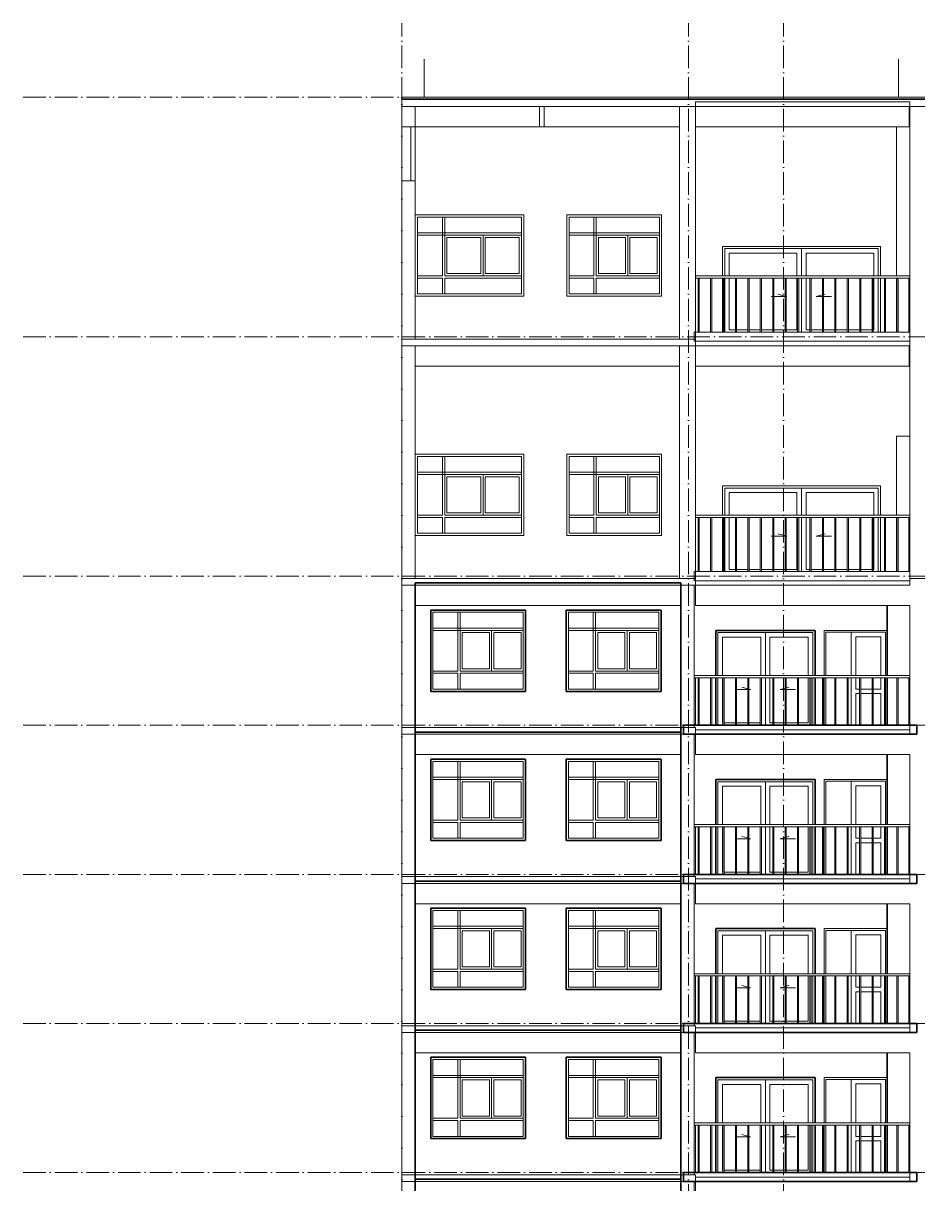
# Model space of a CAD drawing. Header units: millimetres. Extents: x -8482 to 130249, y -7482 to 93550.
# Drawn here: x -8382 to 11425, y 67850 to 93540 of the extents above; entities that cross this region are included whole.
import ezdxf

# ---------------------------------------------------------------- set-up
doc = ezdxf.new("R2010")
doc.units = ezdxf.units.MM
doc.linetypes.add('Grid Line', pattern=[14, 10, -2, 0, -2])
for name, color, linetype, lineweight in [('CUA', 31, 'Continuous', 9), ('NET CAT', 3, 'Continuous', 5), ('NET CATConcrete', 3, 'Continuous', 5), ('NET THAY 1', 41, 'Continuous', 5), ('NET THAY 2', 55, 'Continuous', 5), ('NET-THAY', 2, 'Continuous', 9), ('TRUC', 225, 'Continuous', 5)]:
    doc.layers.add(name, color=color, linetype=linetype, lineweight=lineweight)

# ---------------------------------------------------------------- blocks, each defined once
blk = doc.blocks.new('X-PHONG NGU 2 - X-PHONG NGU 2400-435560-MẶT ĐỨNG TRỤC A-Q')
at = {"layer": 'CUA', "color": 7}
for p, q in [((300, 84000), (300, 82200)), ((2700, 84000), (300, 84000)), ((350, 83950), (2650, 83950)), ((350, 82250), (350, 83950)), ((950, 83950), (900, 83950)), ((900, 83950), (900, 82650)), ((950, 82650), (950, 83950)), ((2650, 83950), (2650, 82250)), ((2700, 82200), (2700, 84000)), ((2650, 83600), (350, 83600)), ((350, 83600), (350, 83550)), ((350, 83550), (2650, 83550)), ((1800, 83550), (950, 83550)), ((950, 83550), (950, 82650)), ((1000, 82700), (1000, 83500)), ((1000, 83500), (1750, 83500)), ((1750, 83500), (1750, 82700)), ((1800, 82650), (1800, 83550)), ((1850, 83500), (2600, 83500)), ((1850, 82700), (1850, 83500)), ((2600, 83500), (2600, 82700)), ((2650, 83550), (2650, 83600)), ((900, 82650), (350, 82650)), ((350, 82650), (350, 82600)), ((350, 82600), (900, 82600)), ((900, 82600), (900, 82250)), ((2650, 82650), (950, 82650)), ((950, 82650), (1800, 82650)), ((950, 82250), (950, 82600)), ((950, 82600), (2650, 82600)), ((1750, 82700), (1000, 82700)), ((2600, 82700), (1850, 82700)), ((2650, 82600), (2650, 82650)), ((2650, 82250), (350, 82250)), ((900, 82250), (950, 82250)), ((300, 82200), (2700, 82200))]:
    blk.add_line(p, q, dxfattribs=at)
blk = doc.blocks.new('X-PHONG NGU 2 - X-PHONG NGU 2_Recovery_-378306-MẶT ĐỨNG TRỤC A-Q')
at = {"layer": 'CUA', "color": 7}
for p, q in [((3653, 84000), (3653, 82200)), ((5753, 84000), (3653, 84000)), ((3703, 83950), (5703, 83950)), ((3703, 82250), (3703, 83950)), ((4303, 83950), (4253, 83950)), ((4253, 83950), (4253, 82650)), ((4303, 82650), (4303, 83950)), ((5703, 83950), (5703, 82250)), ((5753, 82200), (5753, 84000)), ((5703, 83600), (3703, 83600)), ((3703, 83600), (3703, 83550)), ((3703, 83550), (5703, 83550)), ((5003, 83550), (4303, 83550)), ((4303, 83550), (4303, 82650)), ((4353, 82700), (4353, 83500)), ((4353, 83500), (4953, 83500)), ((4953, 83500), (4953, 82700)), ((5003, 82650), (5003, 83550)), ((5053, 83500), (5653, 83500)), ((5053, 82700), (5053, 83500)), ((5653, 83500), (5653, 82700)), ((5703, 83550), (5703, 83600)), ((4253, 82650), (3703, 82650)), ((3703, 82650), (3703, 82600)), ((3703, 82600), (4253, 82600)), ((4253, 82600), (4253, 82250)), ((5703, 82650), (4303, 82650)), ((4303, 82650), (5003, 82650)), ((4303, 82250), (4303, 82600)), ((4303, 82600), (5703, 82600)), ((4953, 82700), (4353, 82700)), ((5653, 82700), (5053, 82700)), ((5703, 82600), (5703, 82650)), ((5703, 82250), (3703, 82250)), ((4253, 82250), (4303, 82250)), ((3653, 82200), (5753, 82200))]:
    blk.add_line(p, q, dxfattribs=at)
blk = doc.blocks.new('CUA LO GIA _LUA_ - CUA LO GIA _LUA_ 3500-588156-MẶT ĐỨNG TRỤC A-Q')
at = {"layer": 'CUA', "color": 7}
for p, q in [((10600, 83300), (7100, 83300)), ((7100, 82650), (7100, 83300)), ((8850, 83250), (7150, 83250)), ((7150, 82650), (7150, 83250)), ((7150, 83250), (7150, 82650)), ((7150, 83250), (10550, 83250)), ((8850, 83250), (8850, 82650)), ((10550, 82650), (10550, 83250)), ((10600, 83300), (10600, 82650)), ((7250, 83150), (7250, 82650)), ((7250, 83150), (8750, 83150)), ((8750, 82650), (8750, 83150)), ((8950, 83150), (10450, 83150)), ((8950, 83150), (8950, 82650)), ((10450, 82650), (10450, 83150)), ((7100, 81400), (7100, 82600)), ((7150, 81400), (7150, 82600)), ((7150, 82600), (7150, 81400)), ((7250, 82600), (7250, 81450)), ((8750, 81450), (8750, 82600)), ((8850, 82600), (8850, 81400)), ((8950, 82600), (8950, 81450)), ((10450, 81450), (10450, 82600)), ((10550, 81400), (10550, 82600)), ((10600, 82600), (10600, 81400)), ((8488, 82198), (8329, 82240)), ((9178, 82189), (9313, 82225)), ((9338, 82231), (9371, 82240)), ((8182, 82189), (8213, 82189)), ((8238, 82189), (8488, 82189)), ((8522, 82189), (8513, 82191)), ((8513, 82189), (8522, 82189)), ((9313, 82189), (9178, 82189)), ((9518, 82189), (9338, 82189)), ((7250, 81450), (7388, 81450)), ((7413, 81450), (7663, 81450)), ((7688, 81450), (7938, 81450)), ((7963, 81450), (8213, 81450)), ((8238, 81450), (8488, 81450)), ((8513, 81450), (8750, 81450)), ((8950, 81450), (9038, 81450)), ((9063, 81450), (9313, 81450)), ((9338, 81450), (9588, 81450)), ((9613, 81450), (9863, 81450)), ((9888, 81450), (10138, 81450)), ((10163, 81450), (10413, 81450)), ((10438, 81450), (10450, 81450))]:
    blk.add_line(p, q, dxfattribs=at)
blk = doc.blocks.new('Railing - 25mm-666288-MẶT ĐỨNG TRỤC A-Q')
at = {"layer": 'NET THAY 2', "color": 10}
for p, q in [((6563, 81400), (6563, 82600)), ((6588, 82600), (6588, 81400))]:
    blk.add_line(p, q, dxfattribs=at)
blk = doc.blocks.new('Railing - 25mm-V305-MẶT ĐỨNG TRỤC A-Q')
at = {"layer": 'NET THAY 2', "color": 10}
blk.add_line((11225, 81400), (11225, 82600), dxfattribs=at)
blk = doc.blocks.new('Railing - Railing-463407-MẶT ĐỨNG TRỤC A-Q')
for name, p in [('Railing - 25mm-666288-MẶT ĐỨNG TRỤC A-Q', (0, 0)), ('Railing - 25mm-666288-MẶT ĐỨNG TRỤC A-Q', (275, 0)), ('Railing - 25mm-666288-MẶT ĐỨNG TRỤC A-Q', (550, 0)), ('Railing - 25mm-666288-MẶT ĐỨNG TRỤC A-Q', (825, 0)), ('Railing - 25mm-666288-MẶT ĐỨNG TRỤC A-Q', (1100, 0)), ('Railing - 25mm-666288-MẶT ĐỨNG TRỤC A-Q', (1375, 0)), ('Railing - 25mm-666288-MẶT ĐỨNG TRỤC A-Q', (1650, 0)), ('Railing - 25mm-666288-MẶT ĐỨNG TRỤC A-Q', (1925, 0)), ('Railing - 25mm-666288-MẶT ĐỨNG TRỤC A-Q', (2200, 0)), ('Railing - 25mm-666288-MẶT ĐỨNG TRỤC A-Q', (2475, 0)), ('Railing - 25mm-666288-MẶT ĐỨNG TRỤC A-Q', (2750, 0)), ('Railing - 25mm-666288-MẶT ĐỨNG TRỤC A-Q', (3025, 0)), ('Railing - 25mm-666288-MẶT ĐỨNG TRỤC A-Q', (3300, 0)), ('Railing - 25mm-666288-MẶT ĐỨNG TRỤC A-Q', (3575, 0)), ('Railing - 25mm-666288-MẶT ĐỨNG TRỤC A-Q', (3850, 0)), ('Railing - 25mm-666288-MẶT ĐỨNG TRỤC A-Q', (4125, 0)), ('Railing - 25mm-666288-MẶT ĐỨNG TRỤC A-Q', (4400, 0)), ('Railing - 25mm-V305-MẶT ĐỨNG TRỤC A-Q', (0, 0))]:
    blk.add_blockref(name, p)
blk = doc.blocks.new('Top Rail Type - Top Rail_Internal_-463617-MẶT ĐỨNG TRỤC A-Q')
at = {"layer": 'NET THAY 1', "color": 10}
for p, q in [((11250, 82650), (6500, 82650)), ((6500, 82600), (11250, 82600))]:
    blk.add_line(p, q, dxfattribs=at)
blk = doc.blocks.new('Railing - Railing-631997-MẶT ĐỨNG TRỤC A-Q')
for name, p in [('Railing - 25mm-666288-MẶT ĐỨNG TRỤC A-Q', (0, 5300)), ('Railing - 25mm-666288-MẶT ĐỨNG TRỤC A-Q', (275, 5300)), ('Railing - 25mm-666288-MẶT ĐỨNG TRỤC A-Q', (550, 5300)), ('Railing - 25mm-666288-MẶT ĐỨNG TRỤC A-Q', (825, 5300)), ('Railing - 25mm-666288-MẶT ĐỨNG TRỤC A-Q', (1100, 5300)), ('Railing - 25mm-666288-MẶT ĐỨNG TRỤC A-Q', (1375, 5300)), ('Railing - 25mm-666288-MẶT ĐỨNG TRỤC A-Q', (1650, 5300)), ('Railing - 25mm-666288-MẶT ĐỨNG TRỤC A-Q', (1925, 5300)), ('Railing - 25mm-666288-MẶT ĐỨNG TRỤC A-Q', (2200, 5300)), ('Railing - 25mm-666288-MẶT ĐỨNG TRỤC A-Q', (2475, 5300)), ('Railing - 25mm-666288-MẶT ĐỨNG TRỤC A-Q', (2750, 5300)), ('Railing - 25mm-666288-MẶT ĐỨNG TRỤC A-Q', (3025, 5300)), ('Railing - 25mm-666288-MẶT ĐỨNG TRỤC A-Q', (3300, 5300)), ('Railing - 25mm-666288-MẶT ĐỨNG TRỤC A-Q', (3575, 5300)), ('Railing - 25mm-666288-MẶT ĐỨNG TRỤC A-Q', (3850, 5300)), ('Railing - 25mm-666288-MẶT ĐỨNG TRỤC A-Q', (4125, 5300)), ('Railing - 25mm-666288-MẶT ĐỨNG TRỤC A-Q', (4400, 5300)), ('Railing - 25mm-V305-MẶT ĐỨNG TRỤC A-Q', (0, 5300))]:
    blk.add_blockref(name, p)
blk = doc.blocks.new('Top Rail Type - Top Rail_Internal_-631998-MẶT ĐỨNG TRỤC A-Q')
at = {"layer": 'NET THAY 1', "color": 10}
for p, q in [((11250, 87950), (6500, 87950)), ((6500, 87900), (11250, 87900))]:
    blk.add_line(p, q, dxfattribs=at)
blk = doc.blocks.new('ALC1807-ASCENT PLAZA-TANG 23_rvt-1-MẶT ĐỨNG TRỤC A-Q')
at = {"layer": 'NET-THAY', "color": 250, "lineweight": 15}
for p, q in [((497, 91900), (497, 92745)), ((10997, 92745), (10997, 91900)), ((497, 91850), (497, 91865)), ((10997, 91865), (10997, 91850)), ((3050, 91250), (3050, 91700)), ((3150, 91700), (3150, 91250)), ((0, 90050), (0, 91250)), ((200, 91250), (0, 91250)), ((200, 91250), (200, 90050)), ((300, 91250), (300, 89300)), ((6150, 91250), (300, 91250)), ((6150, 86550), (6150, 91250)), ((10950, 87950), (10950, 91250)), ((300, 89300), (2700, 89300)), ((2700, 89300), (2700, 87500)), ((3653, 87500), (3653, 89300)), ((3653, 89300), (5753, 89300)), ((5753, 89300), (5753, 87500)), ((7100, 87950), (7100, 88600)), ((7100, 88600), (10600, 88600)), ((10600, 88600), (10600, 87950)), ((7100, 86700), (7100, 87900)), ((10600, 87900), (10600, 86700)), ((10950, 86700), (10950, 87900)), ((2700, 87500), (300, 87500)), ((300, 87500), (300, 86550)), ((5753, 87500), (3653, 87500)), ((11250, 86700), (6475, 86700)), ((6475, 86700), (6475, 86500)), ((11250, 86500), (11250, 86700)), ((300, 86550), (6150, 86550)), ((6475, 86500), (11250, 86500)), ((11250, 84400), (11250, 86400)), ((300, 85950), (300, 84000)), ((6150, 85950), (300, 85950)), ((6150, 81250), (6150, 85950)), ((10950, 82650), (10950, 84400)), ((10950, 84400), (11050, 84400)), ((11250, 84400), (11050, 84400)), ((300, 84000), (2700, 84000)), ((2700, 84000), (2700, 82200)), ((3653, 82200), (3653, 84000)), ((3653, 84000), (5753, 84000)), ((5753, 84000), (5753, 82200)), ((7100, 82650), (7100, 83300)), ((7100, 83300), (10600, 83300)), ((10600, 83300), (10600, 82650)), ((7100, 81400), (7100, 82600)), ((10600, 82600), (10600, 81400)), ((10950, 81400), (10950, 82600)), ((2700, 82200), (300, 82200)), ((300, 82200), (300, 81250)), ((5753, 82200), (3653, 82200)), ((300, 81250), (6150, 81250)), ((11250, 81400), (6475, 81400)), ((6475, 81400), (6475, 81200)), ((6475, 81200), (11250, 81200)), ((11250, 81200), (11250, 81400))]:
    blk.add_line(p, q, dxfattribs=at)
at = {"layer": 'NET-THAY', "color": 7}
for p, q in [((-3, 91900), (0, 91900)), ((-3, 91900), (-3, 91865)), ((0, 91865), (-3, 91865)), ((0, 91900), (11600, 91900)), ((0, 91900), (0, 91865)), ((11600, 91865), (0, 91865))]:
    blk.add_line(p, q, dxfattribs=at)
at = {"color": 250, "lineweight": 15}
for name, p in [('X-PHONG NGU 2 - X-PHONG NGU 2400-435560-MẶT ĐỨNG TRỤC A-Q', (0, 5300)), ('X-PHONG NGU 2 - X-PHONG NGU 2_Recovery_-378306-MẶT ĐỨNG TRỤC A-Q', (0, 5300)), ('CUA LO GIA _LUA_ - CUA LO GIA _LUA_ 3500-588156-MẶT ĐỨNG TRỤC A-Q', (0, 5300)), ('Top Rail Type - Top Rail_Internal_-631998-MẶT ĐỨNG TRỤC A-Q', (0, 0)), ('Railing - Railing-631997-MẶT ĐỨNG TRỤC A-Q', (0, 0)), ('X-PHONG NGU 2 - X-PHONG NGU 2400-435560-MẶT ĐỨNG TRỤC A-Q', (0, 0)), ('X-PHONG NGU 2 - X-PHONG NGU 2_Recovery_-378306-MẶT ĐỨNG TRỤC A-Q', (0, 0)), ('CUA LO GIA _LUA_ - CUA LO GIA _LUA_ 3500-588156-MẶT ĐỨNG TRỤC A-Q', (0, 0)), ('Top Rail Type - Top Rail_Internal_-463617-MẶT ĐỨNG TRỤC A-Q', (0, 0)), ('Railing - Railing-463407-MẶT ĐỨNG TRỤC A-Q', (0, 0))]:
    blk.add_blockref(name, p, dxfattribs=at)
blk = doc.blocks.new('ALC1807-ASCENT PLAZA-TANG DIEN HINH-TANG 5_rvt-14-MẶT ĐỨNG TRỤC A-Q')
at = {"layer": 'NET-THAY', "color": 50, "lineweight": 35}
for p, q in [((6175, 67950), (300, 67950)), ((300, 67950), (300, 64650)), ((6175, 64650), (6175, 67950))]:
    blk.add_line(p, q, dxfattribs=at)
blk = doc.blocks.new('Railing - 25mm-77671-MẶT ĐỨNG TRỤC A-Q')
at = {"layer": 'NET THAY 2', "color": 90, "lineweight": 9}
for p, q in [((6562, 21900), (6562, 22950)), ((6587, 22950), (6587, 21900))]:
    blk.add_line(p, q, dxfattribs=at)
blk = doc.blocks.new('Railing - 25mm-V296-MẶT ĐỨNG TRỤC A-Q')
at = {"layer": 'NET THAY 2', "color": 90, "lineweight": 9}
blk.add_line((6500, 22950), (6500, 21900), dxfattribs=at)
blk = doc.blocks.new('Railing - 25mm-V297-MẶT ĐỨNG TRỤC A-Q')
at = {"layer": 'NET THAY 2', "color": 90, "lineweight": 9}
blk.add_line((11225, 21900), (11225, 22950), dxfattribs=at)
blk = doc.blocks.new('Railing - Railing-V310-MẶT ĐỨNG TRỤC A-Q')
for name, p in [('Railing - 25mm-V296-MẶT ĐỨNG TRỤC A-Q', (0, 3300)), ('Railing - 25mm-77671-MẶT ĐỨNG TRỤC A-Q', (0, 3300)), ('Railing - 25mm-77671-MẶT ĐỨNG TRỤC A-Q', (275, 3300)), ('Railing - 25mm-77671-MẶT ĐỨNG TRỤC A-Q', (550, 3300)), ('Railing - 25mm-77671-MẶT ĐỨNG TRỤC A-Q', (825, 3300)), ('Railing - 25mm-77671-MẶT ĐỨNG TRỤC A-Q', (1100, 3300)), ('Railing - 25mm-77671-MẶT ĐỨNG TRỤC A-Q', (1375, 3300)), ('Railing - 25mm-77671-MẶT ĐỨNG TRỤC A-Q', (1650, 3300)), ('Railing - 25mm-77671-MẶT ĐỨNG TRỤC A-Q', (1925, 3300)), ('Railing - 25mm-77671-MẶT ĐỨNG TRỤC A-Q', (2200, 3300)), ('Railing - 25mm-77671-MẶT ĐỨNG TRỤC A-Q', (2475, 3300)), ('Railing - 25mm-77671-MẶT ĐỨNG TRỤC A-Q', (2750, 3300)), ('Railing - 25mm-77671-MẶT ĐỨNG TRỤC A-Q', (3025, 3300)), ('Railing - 25mm-77671-MẶT ĐỨNG TRỤC A-Q', (3300, 3300)), ('Railing - 25mm-77671-MẶT ĐỨNG TRỤC A-Q', (3575, 3300)), ('Railing - 25mm-77671-MẶT ĐỨNG TRỤC A-Q', (3850, 3300)), ('Railing - 25mm-77671-MẶT ĐỨNG TRỤC A-Q', (4125, 3300)), ('Railing - 25mm-77671-MẶT ĐỨNG TRỤC A-Q', (4400, 3300)), ('Railing - 25mm-V297-MẶT ĐỨNG TRỤC A-Q', (0, 3300))]:
    blk.add_blockref(name, p)
blk = doc.blocks.new('Top Rail Type - Top Rail_Internal_-4653-MẶT ĐỨNG TRỤC A-Q')
at = {"layer": 'NET THAY 1', "color": 90, "lineweight": 9}
for p, q in [((11250, 23000), (6475, 23000)), ((6475, 22950), (11250, 22950))]:
    blk.add_line(p, q, dxfattribs=at)
blk = doc.blocks.new('CUA SAN PHOI LUA - CUA SAN PHOI LUA-163518-MẶT ĐỨNG TRỤC A-Q')
at = {"layer": 'CUA', "color": 90}
for p, q in [((9350, 24000), (9350, 23000)), ((10750, 24000), (9350, 24000)), ((9390, 23960), (9390, 23000)), ((9390, 23960), (10710, 23960)), ((9950, 23000), (9950, 23960)), ((10710, 23960), (10710, 23000)), ((10050, 23860), (10610, 23860)), ((10050, 23860), (10050, 23000)), ((10610, 23000), (10610, 23860)), ((9350, 22950), (9350, 21900)), ((9390, 22950), (9390, 21900)), ((9950, 21900), (9950, 22950)), ((10050, 22950), (10050, 22700)), ((10610, 22700), (10610, 22950)), ((10050, 22700), (10137, 22700)), ((10162, 22700), (10412, 22700)), ((10437, 22700), (10610, 22700)), ((10050, 22600), (10050, 21900)), ((10137, 22600), (10050, 22600)), ((10412, 22600), (10162, 22600)), ((10610, 22600), (10437, 22600)), ((10610, 21900), (10610, 22600))]:
    blk.add_line(p, q, dxfattribs=at)
blk = doc.blocks.new('X-PHONG NGU 2 - X-PHONG NGU 2_Recovery_-60158-MẶT ĐỨNG TRỤC A-Q')
at = {"layer": 'CUA', "color": 90}
for p, q in [((640, 24450), (640, 22650)), ((2740, 24450), (640, 24450)), ((2740, 22650), (2740, 24450)), ((690, 24400), (2690, 24400)), ((690, 22700), (690, 24400)), ((1290, 24400), (1240, 24400)), ((1240, 24400), (1240, 23100)), ((1290, 23100), (1290, 24400)), ((2690, 24400), (2690, 22700)), ((2690, 24050), (690, 24050)), ((690, 24050), (690, 24000)), ((690, 24000), (2690, 24000)), ((1990, 24000), (1290, 24000)), ((1290, 24000), (1290, 23100)), ((1340, 23150), (1340, 23950)), ((1340, 23950), (1940, 23950)), ((1940, 23950), (1940, 23150)), ((1990, 23100), (1990, 24000)), ((2040, 23950), (2640, 23950)), ((2040, 23150), (2040, 23950)), ((2640, 23950), (2640, 23150)), ((2690, 24000), (2690, 24050)), ((1940, 23150), (1340, 23150)), ((2640, 23150), (2040, 23150)), ((1240, 23100), (690, 23100)), ((690, 23100), (690, 23050)), ((690, 23050), (1240, 23050)), ((1240, 23050), (1240, 22700)), ((2690, 23100), (1290, 23100)), ((1290, 23100), (1990, 23100)), ((1290, 22700), (1290, 23050)), ((1290, 23050), (2690, 23050)), ((2690, 23050), (2690, 23100)), ((640, 22650), (2740, 22650)), ((2690, 22700), (690, 22700)), ((1240, 22700), (1290, 22700))]:
    blk.add_line(p, q, dxfattribs=at)
blk = doc.blocks.new('CUA LO GIA _LUA_ - CUA LO GIA _LUA_-78615-MẶT ĐỨNG TRỤC A-Q')
at = {"layer": 'CUA', "color": 90}
for p, q in [((9150, 24000), (6950, 24000)), ((6950, 23000), (6950, 24000)), ((8050, 23950), (7000, 23950)), ((7000, 23000), (7000, 23950)), ((7000, 23950), (7000, 23000)), ((7000, 23950), (9100, 23950)), ((8050, 23950), (8050, 23000)), ((9100, 23000), (9100, 23950)), ((9150, 24000), (9150, 23000)), ((7100, 23850), (7100, 23000)), ((7100, 23850), (7950, 23850)), ((7950, 23000), (7950, 23850)), ((8150, 23850), (9000, 23850)), ((8150, 23850), (8150, 23000)), ((9000, 23000), (9000, 23850)), ((6950, 21900), (6950, 22950)), ((7000, 21900), (7000, 22950)), ((7000, 22950), (7000, 21900)), ((7100, 22950), (7100, 21950)), ((8050, 22950), (8050, 21900)), ((8150, 22950), (8150, 21950)), ((9000, 21950), (9000, 22950)), ((9100, 21900), (9100, 22950)), ((9150, 22950), (9150, 21900)), ((7382, 22689), (7387, 22689)), ((7412, 22689), (7662, 22689)), ((7662, 22705), (7529, 22740)), ((7722, 22689), (7687, 22698)), ((7687, 22689), (7722, 22689)), ((8378, 22689), (8487, 22718)), ((8487, 22689), (8378, 22689)), ((8512, 22725), (8571, 22740)), ((8718, 22689), (8512, 22689)), ((7100, 21950), (7112, 21950)), ((7137, 21950), (7387, 21950)), ((7412, 21950), (7662, 21950)), ((7687, 21950), (7937, 21950)), ((8150, 21950), (8212, 21950)), ((8237, 21950), (8487, 21950)), ((8512, 21950), (8762, 21950)), ((8787, 21950), (9000, 21950))]:
    blk.add_line(p, q, dxfattribs=at)
blk = doc.blocks.new('ALC1807-ASCENT PLAZA-TANG DIEN HINH-TANG 5_rvt-15-MẶT ĐỨNG TRỤC A-Q')
at = {"layer": 'NET-THAY', "color": 50, "lineweight": 35}
for p, q in [((6175, 71250), (300, 71250)), ((300, 71250), (300, 67950)), ((6175, 67950), (6175, 71250)), ((640, 68850), (640, 70650)), ((640, 70650), (2740, 70650)), ((2740, 70650), (2740, 68850)), ((3640, 68850), (3640, 70650)), ((3640, 70650), (5740, 70650)), ((5740, 70650), (5740, 68850)), ((10750, 69200), (10750, 70750)), ((6950, 69200), (6950, 70200)), ((6950, 70200), (9150, 70200)), ((9150, 70200), (9150, 69200)), ((6950, 68100), (6950, 69150)), ((9150, 69150), (9150, 68100)), ((10750, 68100), (10750, 69150)), ((2740, 68850), (640, 68850)), ((5740, 68850), (3640, 68850)), ((11400, 68100), (6240, 68100)), ((6240, 68100), (6240, 67900)), ((11400, 67900), (11400, 68100)), ((300, 67950), (6175, 67950)), ((6240, 67900), (11400, 67900))]:
    blk.add_line(p, q, dxfattribs=at)
at = {"color": 50, "lineweight": 35}
for name, p in [('X-PHONG NGU 2 - X-PHONG NGU 2_Recovery_-60158-MẶT ĐỨNG TRỤC A-Q', (0, 46200)), ('X-PHONG NGU 2 - X-PHONG NGU 2_Recovery_-60158-MẶT ĐỨNG TRỤC A-Q', (3000, 46200)), ('CUA LO GIA _LUA_ - CUA LO GIA _LUA_-78615-MẶT ĐỨNG TRỤC A-Q', (0, 46200)), ('CUA SAN PHOI LUA - CUA SAN PHOI LUA-163518-MẶT ĐỨNG TRỤC A-Q', (0, 46200)), ('Top Rail Type - Top Rail_Internal_-4653-MẶT ĐỨNG TRỤC A-Q', (0, 46200)), ('Railing - Railing-V310-MẶT ĐỨNG TRỤC A-Q', (0, 42900))]:
    blk.add_blockref(name, p, dxfattribs=at)
blk = doc.blocks.new('ALC1807-ASCENT PLAZA-TANG DIEN HINH-TANG 5_rvt-16-MẶT ĐỨNG TRỤC A-Q')
at = {"layer": 'NET-THAY', "color": 50, "lineweight": 35}
for p, q in [((6175, 74550), (300, 74550)), ((300, 74550), (300, 71250)), ((6175, 71250), (6175, 74550)), ((10750, 72500), (10750, 74050)), ((640, 72150), (640, 73950)), ((640, 73950), (2740, 73950)), ((2740, 73950), (2740, 72150)), ((3640, 72150), (3640, 73950)), ((3640, 73950), (5740, 73950)), ((5740, 73950), (5740, 72150)), ((6950, 72500), (6950, 73500)), ((6950, 73500), (9150, 73500)), ((9150, 73500), (9150, 72500)), ((6950, 71400), (6950, 72450)), ((9150, 72450), (9150, 71400)), ((10750, 71400), (10750, 72450)), ((2740, 72150), (640, 72150)), ((5740, 72150), (3640, 72150)), ((300, 71250), (6175, 71250)), ((11400, 71400), (6240, 71400)), ((6240, 71400), (6240, 71200)), ((6240, 71200), (11400, 71200)), ((11400, 71200), (11400, 71400))]:
    blk.add_line(p, q, dxfattribs=at)
at = {"color": 50, "lineweight": 35}
for name, p in [('X-PHONG NGU 2 - X-PHONG NGU 2_Recovery_-60158-MẶT ĐỨNG TRỤC A-Q', (0, 49500)), ('X-PHONG NGU 2 - X-PHONG NGU 2_Recovery_-60158-MẶT ĐỨNG TRỤC A-Q', (3000, 49500)), ('CUA LO GIA _LUA_ - CUA LO GIA _LUA_-78615-MẶT ĐỨNG TRỤC A-Q', (0, 49500)), ('CUA SAN PHOI LUA - CUA SAN PHOI LUA-163518-MẶT ĐỨNG TRỤC A-Q', (0, 49500)), ('Top Rail Type - Top Rail_Internal_-4653-MẶT ĐỨNG TRỤC A-Q', (0, 49500)), ('Railing - Railing-V310-MẶT ĐỨNG TRỤC A-Q', (0, 46200))]:
    blk.add_blockref(name, p, dxfattribs=at)
blk = doc.blocks.new('ALC1807-ASCENT PLAZA-TANG DIEN HINH-TANG 5_rvt-17-MẶT ĐỨNG TRỤC A-Q')
at = {"layer": 'NET-THAY', "color": 50, "lineweight": 35}
for p, q in [((6175, 77850), (300, 77850)), ((300, 77850), (300, 74550)), ((6175, 74550), (6175, 77850)), ((10750, 75800), (10750, 77350)), ((640, 75450), (640, 77250)), ((640, 77250), (2740, 77250)), ((2740, 77250), (2740, 75450)), ((3640, 75450), (3640, 77250)), ((3640, 77250), (5740, 77250)), ((5740, 77250), (5740, 75450)), ((6950, 75800), (6950, 76800)), ((6950, 76800), (9150, 76800)), ((9150, 76800), (9150, 75800)), ((6950, 74700), (6950, 75750)), ((9150, 75750), (9150, 74700)), ((10750, 74700), (10750, 75750)), ((2740, 75450), (640, 75450)), ((5740, 75450), (3640, 75450)), ((300, 74550), (6175, 74550)), ((11400, 74700), (6240, 74700)), ((6240, 74700), (6240, 74500)), ((11400, 74500), (11400, 74700)), ((6240, 74500), (11400, 74500))]:
    blk.add_line(p, q, dxfattribs=at)
at = {"color": 50, "lineweight": 35}
for name, p in [('X-PHONG NGU 2 - X-PHONG NGU 2_Recovery_-60158-MẶT ĐỨNG TRỤC A-Q', (0, 52800)), ('X-PHONG NGU 2 - X-PHONG NGU 2_Recovery_-60158-MẶT ĐỨNG TRỤC A-Q', (3000, 52800)), ('CUA LO GIA _LUA_ - CUA LO GIA _LUA_-78615-MẶT ĐỨNG TRỤC A-Q', (0, 52800)), ('CUA SAN PHOI LUA - CUA SAN PHOI LUA-163518-MẶT ĐỨNG TRỤC A-Q', (0, 52800)), ('Top Rail Type - Top Rail_Internal_-4653-MẶT ĐỨNG TRỤC A-Q', (0, 52800)), ('Railing - Railing-V310-MẶT ĐỨNG TRỤC A-Q', (0, 49500))]:
    blk.add_blockref(name, p, dxfattribs=at)
blk = doc.blocks.new('ALC1807-ASCENT PLAZA-TANG DIEN HINH-TANG 5_rvt-18-MẶT ĐỨNG TRỤC A-Q')
at = {"layer": 'NET-THAY', "color": 50, "lineweight": 35}
for p, q in [((6175, 81150), (300, 81150)), ((300, 81150), (300, 77850)), ((6175, 77850), (6175, 81150)), ((640, 78750), (640, 80550)), ((640, 80550), (2740, 80550)), ((2740, 80550), (2740, 78750)), ((3640, 78750), (3640, 80550)), ((3640, 80550), (5740, 80550)), ((5740, 80550), (5740, 78750)), ((10750, 79100), (10750, 80650)), ((6950, 79100), (6950, 80100)), ((6950, 80100), (9150, 80100)), ((9150, 80100), (9150, 79100)), ((6950, 78000), (6950, 79050)), ((9150, 79050), (9150, 78000)), ((10750, 78000), (10750, 79050)), ((2740, 78750), (640, 78750)), ((5740, 78750), (3640, 78750)), ((300, 77850), (6175, 77850)), ((11400, 78000), (6240, 78000)), ((6240, 78000), (6240, 77800)), ((11400, 77800), (11400, 78000)), ((6240, 77800), (11400, 77800))]:
    blk.add_line(p, q, dxfattribs=at)
at = {"color": 50, "lineweight": 35}
for name, p in [('X-PHONG NGU 2 - X-PHONG NGU 2_Recovery_-60158-MẶT ĐỨNG TRỤC A-Q', (0, 56100)), ('X-PHONG NGU 2 - X-PHONG NGU 2_Recovery_-60158-MẶT ĐỨNG TRỤC A-Q', (3000, 56100)), ('CUA LO GIA _LUA_ - CUA LO GIA _LUA_-78615-MẶT ĐỨNG TRỤC A-Q', (0, 56100)), ('CUA SAN PHOI LUA - CUA SAN PHOI LUA-163518-MẶT ĐỨNG TRỤC A-Q', (0, 56100)), ('Top Rail Type - Top Rail_Internal_-4653-MẶT ĐỨNG TRỤC A-Q', (0, 56100)), ('Railing - Railing-V310-MẶT ĐỨNG TRỤC A-Q', (0, 52800))]:
    blk.add_blockref(name, p, dxfattribs=at)

msp = doc.modelspace()

# ---------------------------------------------------------------- linework, layer by layer
at = {"layer": 'NET CAT'}
for p, q in [((6499.9, 91700), (6149.9, 91700)), ((6149.9, 86550), (6149.9, 91700)), ((6499.9, 91700), (6499.9, 86550)), ((11599.9, 91700), (11249.9, 91700)), ((11249.9, 86500), (11249.9, 91700)), ((-0.1, 86550), (-0.1, 90050)), ((299.9, 90050), (-0.1, 90050)), ((299.9, 86550), (299.9, 90050)), ((-0.1, 86550), (299.9, 86550)), ((-0.1, 81250), (-0.1, 86400)), ((-0.1, 86400), (299.9, 86400)), ((299.9, 81250), (299.9, 86400)), ((6149.9, 86550), (6499.9, 86550)), ((6149.9, 86400), (6499.9, 86400)), ((6149.9, 81250), (6149.9, 86400)), ((6499.9, 86400), (6499.9, 81250)), ((11249.9, 86400), (11249.9, 86500)), ((11249.9, 81250), (11249.9, 86400)), ((299.9, 81250), (-0.1, 81250)), ((6499.9, 81250), (6149.9, 81250)), ((11249.9, 81250), (11249.9, 81200)), ((11599.9, 81250), (11249.9, 81250)), ((11599.9, 81250), (11249.9, 81250)), ((11249.9, 81200), (11249.9, 81100)), ((-0.1, 77950), (-0.1, 81100)), ((299.9, 81100), (-0.1, 81100)), ((299.9, 77950), (299.9, 81100)), ((6474.9, 81100), (6174.9, 81100)), ((6474.9, 77950), (6474.9, 81100)), ((6174.9, 80650), (6174.9, 77950)), ((11249.9, 80650), (11249.9, 77900)), ((-0.1, 77950), (299.9, 77950)), ((6174.9, 77950), (6474.9, 77950)), ((11249.9, 77900), (11249.9, 77800)), ((-0.1, 74650), (-0.1, 77800)), ((-0.1, 77800), (299.9, 77800)), ((299.9, 74650), (299.9, 77800)), ((6174.9, 77800), (6474.9, 77800)), ((6474.9, 74650), (6474.9, 77800)), ((6174.9, 77350), (6174.9, 74650)), ((11249.9, 77350), (11249.9, 74600)), ((-0.1, 74650), (299.9, 74650)), ((6174.9, 74650), (6474.9, 74650)), ((11249.9, 74600), (11249.9, 74500)), ((-0.1, 71350), (-0.1, 74500)), ((-0.1, 74500), (299.9, 74500)), ((299.9, 71350), (299.9, 74500)), ((6174.9, 74500), (6474.9, 74500)), ((6474.9, 71350), (6474.9, 74500)), ((6174.9, 74050), (6174.9, 71350)), ((11249.9, 74050), (11249.9, 71300)), ((299.9, 71350), (-0.1, 71350)), ((-0.1, 68050), (-0.1, 71200)), ((-0.1, 71200), (299.9, 71200)), ((299.9, 68050), (299.9, 71200)), ((6474.9, 71350), (6174.9, 71350)), ((6174.9, 71200), (6474.9, 71200)), ((6474.9, 68050), (6474.9, 71200)), ((11249.9, 71300), (11249.9, 71200)), ((6174.9, 70750), (6174.9, 68050)), ((11249.9, 70750), (11249.9, 68000)), ((299.9, 68050), (-0.1, 68050)), ((-0.1, 64750), (-0.1, 67900)), ((-0.1, 67900), (299.9, 67900)), ((299.9, 64750), (299.9, 67900)), ((6474.9, 68050), (6174.9, 68050)), ((6174.9, 67900), (6474.9, 67900)), ((6474.9, 64750), (6474.9, 67900)), ((11249.9, 68000), (11249.9, 67900))]:
    msp.add_line(p, q, dxfattribs=at)
at = {"layer": 'NET CATConcrete'}
for p, q in [((-0.1, 91700), (-0.1, 91250)), ((299.9, 91250), (299.9, 91700)), ((9079.7, 91700), (6499.9, 91700)), ((6499.9, 91700), (6499.9, 91250)), ((11237.2, 91700), (9079.7, 91700)), ((11237.2, 91700), (11237.2, 91250)), ((299.9, 91250), (-0.1, 91250)), ((11237.2, 91250), (6499.9, 91250)), ((6149.9, 86400), (299.9, 86400)), ((299.9, 86400), (299.9, 85950)), ((6149.9, 85950), (6149.9, 86400)), ((11237.2, 86400), (6499.9, 86400)), ((6499.9, 86400), (6499.9, 85950)), ((11237.2, 86400), (11237.2, 85950)), ((6149.9, 85950), (299.9, 85950)), ((11237.2, 85950), (6499.9, 85950)), ((299.9, 81100), (299.9, 80650)), ((6174.9, 81100), (299.9, 81100)), ((11249.9, 81100), (6499.9, 81100)), ((6499.9, 81100), (6499.9, 80650)), ((299.9, 80650), (6174.9, 80650)), ((11249.9, 80650), (6499.9, 80650)), ((299.9, 77800), (299.9, 77350)), ((6174.9, 77800), (299.9, 77800)), ((11249.9, 77800), (6499.9, 77800)), ((6499.9, 77800), (6499.9, 77350)), ((299.9, 77350), (6174.9, 77350)), ((11249.9, 77350), (6499.9, 77350)), ((299.9, 74500), (299.9, 74050)), ((6174.9, 74500), (299.9, 74500)), ((11249.9, 74500), (6499.9, 74500)), ((6499.9, 74500), (6499.9, 74050)), ((299.9, 74050), (6174.9, 74050)), ((11249.9, 74050), (6499.9, 74050)), ((299.9, 71200), (299.9, 70750)), ((6174.9, 71200), (299.9, 71200)), ((11249.9, 71200), (6499.9, 71200)), ((6499.9, 71200), (6499.9, 70750)), ((299.9, 70750), (6174.9, 70750)), ((11249.9, 70750), (6499.9, 70750)), ((299.9, 67900), (299.9, 67450)), ((6174.9, 67900), (299.9, 67900)), ((11249.9, 67900), (6499.9, 67900)), ((6499.9, 67900), (6499.9, 67450))]:
    msp.add_line(p, q, dxfattribs=at)
at = {"layer": 'NET-THAY'}
for p, q in [((-0.1, 91850), (11612.6, 91850)), ((-0.1, 91850), (-0.1, 91700)), ((6499.9, 91800), (11249.9, 91800)), ((6499.9, 91800), (6499.9, 91700)), ((11249.9, 91700), (11249.9, 91800)), ((11612.6, 91700), (-0.1, 91700)), ((-0.1, 86550), (6499.9, 86550)), ((-0.1, 86550), (-0.1, 86400)), ((11249.9, 86400), (-0.1, 86400)), ((6499.9, 86550), (6499.9, 86400)), ((6499.9, 86500), (11249.9, 86500)), ((11249.9, 86400), (11249.9, 86500)), ((-0.1, 81250), (6499.9, 81250)), ((-0.1, 81250), (-0.1, 81100)), ((6499.9, 81100), (6499.9, 81250)), ((6499.9, 81200), (11249.9, 81200)), ((11249.9, 81100), (11249.9, 81200)), ((11249.9, 81100), (-0.1, 81100)), ((-0.1, 77950), (6499.9, 77950)), ((-0.1, 77950), (-0.1, 77800)), ((6499.9, 77950), (6499.9, 77800)), ((6499.9, 77900), (11249.9, 77900)), ((11249.9, 77900), (11249.9, 77800)), ((11249.9, 77800), (-0.1, 77800)), ((-0.1, 74650), (6499.9, 74650)), ((-0.1, 74650), (-0.1, 74500)), ((6499.9, 74650), (6499.9, 74500)), ((6499.9, 74600), (11249.9, 74600)), ((11249.9, 74600), (11249.9, 74500)), ((11249.9, 74500), (-0.1, 74500)), ((-0.1, 71350), (6499.9, 71350)), ((-0.1, 71350), (-0.1, 71200)), ((11249.9, 71200), (-0.1, 71200)), ((6499.9, 71350), (6499.9, 71200)), ((6499.9, 71300), (11249.9, 71300)), ((11249.9, 71300), (11249.9, 71200)), ((-0.1, 68050), (6499.9, 68050)), ((-0.1, 68050), (-0.1, 67900)), ((11249.9, 67900), (-0.1, 67900)), ((6499.9, 68050), (6499.9, 67900)), ((6499.9, 68000), (11249.9, 68000)), ((11249.9, 68000), (11249.9, 67900))]:
    msp.add_line(p, q, dxfattribs=at)
at = {"layer": 'TRUC', "linetype": 'Grid Line', "ltscale": 50}
for p, q in [((-0.1, -6170.4), (-0.1, 93540.4)), ((6349.9, -6170.4), (6349.9, 93540.4)), ((8449.9, -6170.4), (8449.9, 93540.4)), ((-8381.6, 91900), (51521, 91900)), ((-8381.6, 86600), (51521, 86600)), ((-8381.6, 81300), (51521, 81300)), ((-8381.6, 78000), (51521, 78000)), ((-8381.6, 74700), (51521, 74700)), ((-8381.6, 71400), (51521, 71400)), ((-8381.6, 68100), (51521, 68100))]:
    msp.add_line(p, q, dxfattribs=at)

# ---------------------------------------------------------------- block references
at = {"lineweight": 5}
for name in ['ALC1807-ASCENT PLAZA-TANG 23_rvt-1-MẶT ĐỨNG TRỤC A-Q', 'ALC1807-ASCENT PLAZA-TANG DIEN HINH-TANG 5_rvt-18-MẶT ĐỨNG TRỤC A-Q', 'ALC1807-ASCENT PLAZA-TANG DIEN HINH-TANG 5_rvt-17-MẶT ĐỨNG TRỤC A-Q', 'ALC1807-ASCENT PLAZA-TANG DIEN HINH-TANG 5_rvt-16-MẶT ĐỨNG TRỤC A-Q', 'ALC1807-ASCENT PLAZA-TANG DIEN HINH-TANG 5_rvt-15-MẶT ĐỨNG TRỤC A-Q', 'ALC1807-ASCENT PLAZA-TANG DIEN HINH-TANG 5_rvt-14-MẶT ĐỨNG TRỤC A-Q']:
    msp.add_blockref(name, (0, 0), dxfattribs=at)

doc.saveas('drawing.dxf')
